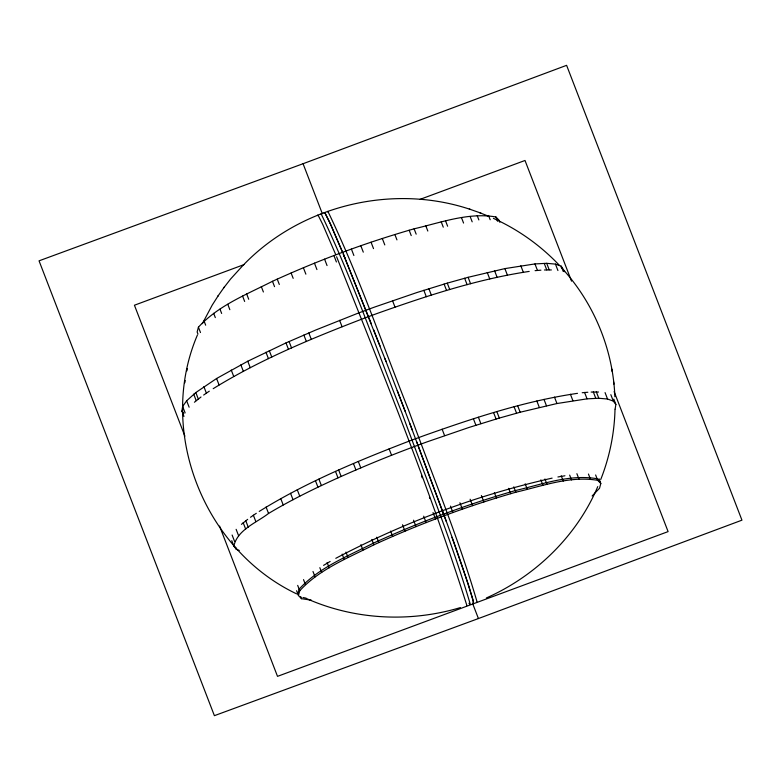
<?xml version="1.0" encoding="UTF-8"?>
<svg xmlns="http://www.w3.org/2000/svg" width="781" height="781" viewBox="0 0 781 781"><rect width="100%" height="100%" fill="white"/><g stroke="black" fill="none" stroke-linecap="round" stroke-linejoin="round"><path stroke-width="1.17" d="M615.008 409.273C614.442 433.309 609.561 457.188 600.726 479.544M197.408 335.049C156.551 430.399 203.441 549.59 296.604 593.863M183.965 416.419L181.905 411.06L182.647 406.471L186.649 400.78L195.816 392.55L216.591 378.502L247.762 361.232L285.992 342.908L315.514 330.109L356.946 313.62A430.829 129.031 -21.1 0 1 375.065 306.904L416.976 292.514L447.279 283.132L468.112 277.304L504.887 268.605L534.956 263.929L546.71 263.324L555.447 264.105L561.207 266.184L564.585 271.69M615.125 409.039L615.877 404.46L613.807 399.101M239.269 550.439L236.389 549.404L233.841 546.036C237.463 529.694 256.519 522.743 268.557 513.459C290.893 500.084 314.304 488.633 337.988 477.865C361.349 467.389 385.023 457.598 408.971 448.558A430.868 129.05 -21.1 0 1 427.09 441.851L468.981 427.461L499.332 418.069L520.166 412.231L556.951 403.533L587.048 398.847L598.793 398.251L607.54 399.023L613.31 401.092L615.877 404.46M184.804 382.797L185.204 380.562M186.913 370.858L187.303 368.671M499.801 222.263L498.971 220.115L495.886 216.952C468.288 212.207 440.748 222.663 414.106 228.804C390.012 235.745 366.152 243.506 342.664 252.283C318.892 261.02 295.511 270.792 272.471 281.297C246.747 294.437 218.28 305.459 198.423 327.19L197.144 331.974L197.974 334.112M598.959 478.655L600.814 483.478L599.535 488.262L592.135 495.974M297.825 593.931L299.133 589.138C319.038 567.426 347.486 556.355 373.25 543.215C396.338 532.681 419.778 522.889 443.608 514.132C467.155 505.336 491.083 497.546 515.235 490.595C541.897 484.425 569.456 474.028 597.084 478.714L600.198 481.867M311.316 600.15L301.525 598.705L298.44 595.532L299.758 590.739C319.663 569.027 348.111 557.966 373.865 544.826C396.963 534.282 420.403 524.5 444.233 515.733C467.78 506.937 491.698 499.157 515.86 492.206C542.512 486.036 570.071 475.629 597.699 480.325L600.814 483.478M597.758 486.612C576.729 536.225 535.424 576.183 486.368 597.963M202.367 323.646L212.149 305.225L218.338 295.521M317.476 215.624L317.75 215.107L318.697 216.347L322.778 224.528L335.732 254.645M320.864 214.375L321.128 213.857C352.104 278.261 375.407 346.295 401.854 412.7C425.059 476.254 451.184 538.997 470.172 603.947L469.898 604.465L468.951 603.235M324.242 213.115L324.505 212.608L325.452 213.838L329.543 222.019L342.508 252.136L330.871 224.908L324.984 213.057L324.222 212.949M327.62 211.866L327.893 211.348C358.87 275.752 382.173 343.796 408.619 410.191C431.815 473.745 457.939 536.488 476.937 601.448L476.664 601.956M466.521 605.724L466.784 605.207C429.335 487.041 382.319 371.941 336.601 256.734M223.854 287.72L230.551 279.071L243.213 265.14M217.85 296.224L224.313 287.047M194.42 402.235L200.981 397.002M241.427 524.344L247.665 519.355M244.18 264.183C301.456 205.364 392.726 183.301 470.523 209.474M203.665 395.03L209.288 391.183M250.516 517.266L256.295 513.293M213.203 388.674C259.116 360.295 309.178 339.432 359.426 320.044A430.829 129.031 -21.1 0 1 377.545 313.327C426.973 295.804 477.181 279.217 529.186 271.417M259.233 511.418C305.41 482.687 355.882 461.678 406.501 442.134A430.868 129.05 -21.1 0 1 424.61 435.427C474.438 417.767 525.047 401.014 577.501 393.341M323.578 565.356L330.138 561.471M335.791 558.317C403.962 522.469 476.947 495.056 552.118 478.128M303.067 163.717L566.606 65.331L741.95 520.166L478.421 618.552L214.394 715.669L39.05 260.834L303.067 163.717L322.358 213.75M244.072 264.593L134.43 305.225L184.902 436.149M419.944 199.409L525.008 160.476L571.536 281.15M460.419 607.579C410.328 622.623 354.886 619.948 306.943 598.754M557.917 476.976L564.936 475.775M535.083 270.665L540.921 270.167M582.216 392.726L587.859 392.247M591.129 392.062L598.5 392.013M544.406 269.982L551.366 269.943M303.008 597.524L306.162 598.158M479.593 212.657L488.203 216.093M469.293 209.044L480.92 213.115M493.407 218.358C518.291 229.555 540.891 245.722 559.616 265.56M561.129 267.287C593.589 302.354 613.075 348.951 614.872 396.738M181.905 411.06L183.828 413.579M343.357 254.235L371.434 324.066M343.386 254.274L385.97 361.31M373.748 329.953L380.015 345.973M384.945 358.664L405.232 411.45M614.11 391.584L668.097 531.607L277.509 676.356L219.578 526.082M561.207 266.184L563.277 271.534M610.84 394.669L613.31 401.092M605.06 392.599L607.54 399.023M555.447 264.105L557.927 270.538M546.71 263.324L549.189 269.748M596.313 391.828L598.793 398.251M544.25 263.422L546.729 269.855M593.316 391.945L595.796 398.369M584.578 392.423L587.048 398.847M534.956 263.929L537.435 270.353M520.82 265.755L523.29 272.178M570.413 394.249L572.893 400.673M595.63 474.965L597.699 480.325M495.886 216.952L497.546 221.238M588.444 474.038L590.309 478.851M488.535 215.468L490.185 219.754M554.481 397.109L556.951 403.533M504.887 268.605L507.367 275.029M576.886 473.686L578.955 479.046M477.211 215.644L478.86 219.93M494.607 270.822L497.087 277.255M543.986 399.374L546.466 405.798M470.123 216.474L472.183 221.833M569.661 475.102L571.516 479.915M487.246 272.481L489.726 278.905M536.84 400.985L539.32 407.409M561.197 475.756L563.257 481.106M461.512 217.714L463.572 223.063M468.112 277.304L470.582 283.728M517.686 405.808L520.166 412.231M445.551 220.867L447.62 226.217M544.953 478.968L547.022 484.327M464.636 278.261L467.106 284.684M514.103 406.794L516.573 413.217M540.891 479.856L542.951 485.216M441.206 221.814L443.266 227.173M425.762 225.689L427.822 231.049M525.193 483.8L527.253 489.15M447.279 283.132L449.749 289.566M496.853 411.646L499.332 418.069M444.096 284.079L446.576 290.512M493.592 412.612L496.072 419.036M513.791 486.846L515.86 492.206M414.106 228.804L416.175 234.163M409.166 230.229L411.226 235.589M508.616 488.34L510.686 493.69M428.886 288.716L431.356 295.14M478.402 417.239L480.881 423.663M423.829 290.288L426.309 296.721M473.413 418.792L475.893 425.225M394.883 234.534L396.953 239.894M494.353 492.645L496.423 497.995M382.309 238.498L384.789 244.922M481.379 495.525L483.859 501.958M371.043 242.198L373.523 248.622M470.123 499.225L472.593 505.649M392.531 300.685L395.001 307.118M442.114 429.189L444.594 435.613M360.812 245.722L363.292 252.156M459.902 502.759L462.372 509.183M351.411 249.08L353.881 255.504M450.491 506.108L452.97 512.531M342.664 252.283L345.143 258.706M442.163 510.383L444.233 515.733M472.72 603.772L478.421 618.552M333.936 255.563L336.406 261.986M433.025 512.58L435.505 519.004M324.574 259.155L327.054 265.579M423.683 516.182L426.153 522.606M339.598 320.308L342.078 326.731M389.104 448.841L391.574 455.264M314.46 263.168L316.94 269.591M413.569 520.185L416.039 526.609M303.389 267.746L305.869 274.17M402.508 524.764L404.978 531.187M291.108 272.999L293.178 278.348M390.646 531.08L392.706 536.43M308.798 332.921L311.277 339.344M358.303 461.454L360.783 467.878M303.868 335.049L306.347 341.473M353.442 463.553L355.921 469.977M277.245 279.12L279.315 284.469M376.793 537.191L378.863 542.551M272.471 281.297L274.541 286.656M371.805 539.466L373.865 544.826M338.671 470.025L341.141 476.459M289.077 341.531L291.557 347.955M285.992 342.908L288.472 349.332M335.508 471.431L337.988 477.865M261.323 286.627L263.392 291.987M360.89 544.689L362.95 550.039M269.289 350.649L271.768 357.073M318.912 479.134L321.381 485.557M246.659 293.92L248.719 299.269M345.983 552.089L348.053 557.449M265.95 352.221L268.43 358.645M315.465 480.754L317.945 487.178M342.176 554.12L344.236 559.469M242.579 296.087L244.648 301.446M227.788 304.326L229.848 309.686M327.112 562.505L329.172 567.855M247.762 361.232L250.242 367.656M297.268 489.765L299.748 496.189M319.839 567.68L321.694 572.502M219.998 309.169L221.648 313.454M290.552 493.299L293.031 499.723M240.851 364.864L243.33 371.287M213.662 313.318L215.312 317.603M312.986 571.487L315.055 576.837M231.244 370.018L233.714 376.442M280.74 498.551L283.22 504.975M204.017 320.903L205.667 325.189M303.526 579.629L305.381 584.442M198.423 327.19L200.492 332.54M297.688 585.389L299.758 590.739M216.591 378.502L219.07 384.926M266.077 507.035L268.557 513.459M300.705 596.557L301.525 598.705M296.585 590.719L298.44 595.532M203.88 386.624L206.36 393.058M253.356 515.177L255.836 521.601M245.771 520.742L248.251 527.175M195.816 392.55L198.296 398.984M193.698 394.151L196.177 400.575M243.194 522.694L245.664 529.118M186.649 400.78L189.129 407.213M236.126 529.323L238.605 535.756M182.647 406.471L185.126 412.905M232.113 535.024L234.593 541.448M235.559 547.256L236.389 549.404M231.772 540.686L233.841 546.036M397.256 390.578L412.319 430.106M409.879 423.673L446.273 521.493M416.781 441.939C436.149 495.125 457.49 547.735 473.491 602.053L473.218 603.235L473.198 600.599L468.317 584.334L451.974 537.299M421.545 476.059L422.179 477.767M429.433 497.351L429.833 498.444M613.602 381.763L613.925 384.135M611.826 369.14L612.148 371.522"/></g></svg>
